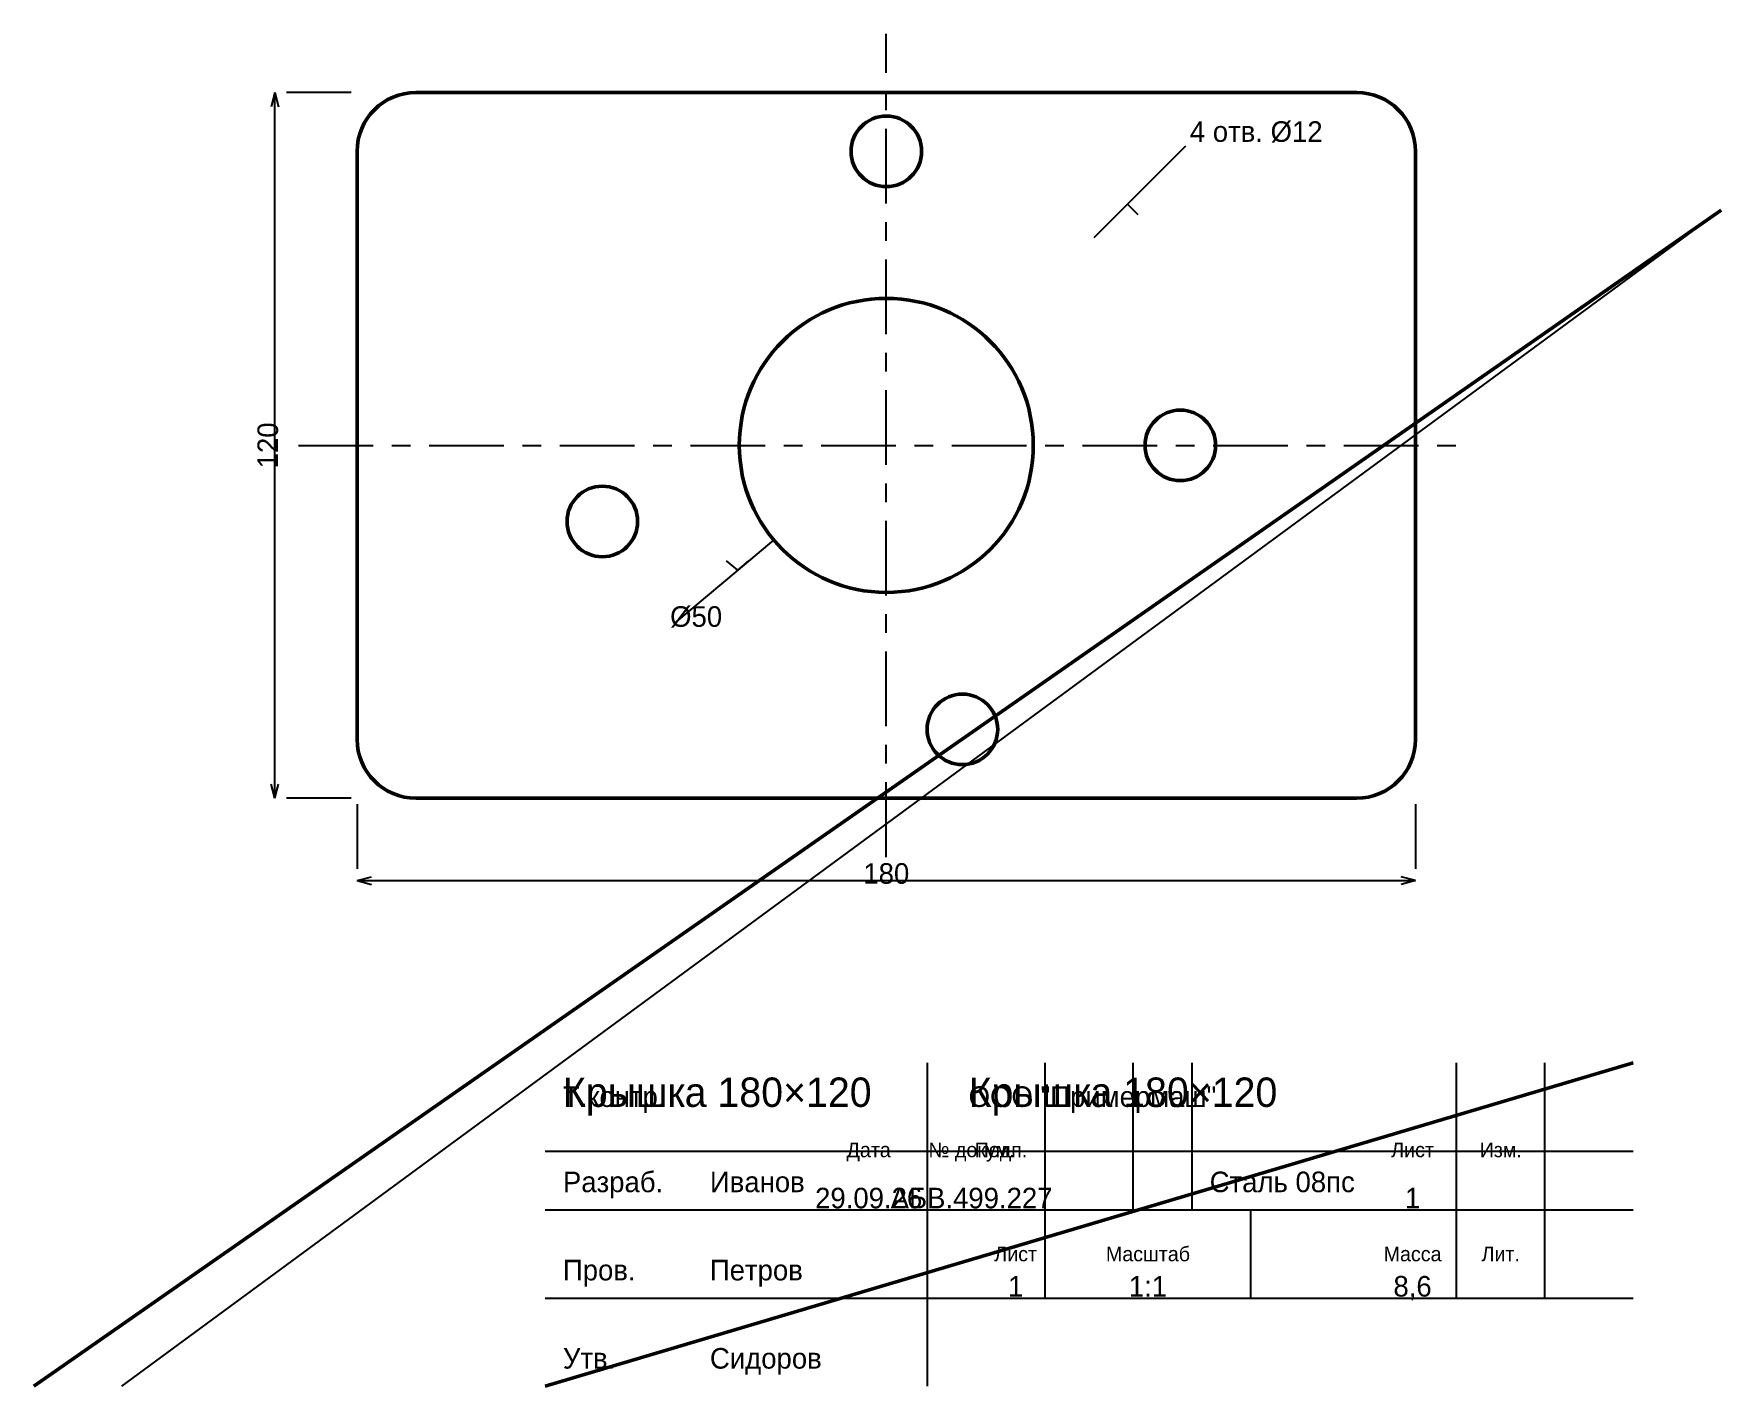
# Model space of a CAD drawing. Header units: millimetres. Extents: x 5 to 292, y 5 to 235.
import ezdxf
from ezdxf.enums import TextEntityAlignment as Align

# ---------------------------------------------------------------- set-up
doc = ezdxf.new("R2010")
doc.units = ezdxf.units.MM
doc.linetypes.add('CENTER', pattern=[22.225, 12.7, -3.175, 3.175, -3.175])
for name, color, linetype, lineweight in [('AXIS', 7, 'CENTER', 25), ('DIMS', 7, 'CONTINUOUS', 25), ('MAIN', 7, 'CONTINUOUS', 50), ('TEXT', 7, 'CONTINUOUS', 25), ('THIN', 7, 'CONTINUOUS', 25)]:
    doc.layers.add(name, color=color, linetype=linetype, lineweight=lineweight)

msp = doc.modelspace()

# ---------------------------------------------------------------- linework, layer by layer
at = {"layer": 'AXIS', "linetype": 'CENTER', "lineweight": 25}
for p, q in [((150, 95), (150, 235)), ((50, 165), (250, 165))]:
    msp.add_line(p, q, dxfattribs=at)
at = {"layer": 'DIMS', "linetype": 'CONTINUOUS', "lineweight": 25}
for p, q in [((46, 225), (45.353, 222.585)), ((46, 105), (46, 225)), ((46, 225), (46.647, 222.585)), ((59, 225), (48, 225)), ((191.012, 206.012), (200.912, 215.912)), ((185.355, 200.355), (191.012, 206.012)), ((191.012, 206.012), (189.244, 204.244)), ((191.012, 206.012), (192.78, 204.244)), ((130.849, 148.93), (124.721, 143.788)), ((124.721, 143.788), (113.996, 134.789)), ((124.721, 143.788), (122.805, 145.395)), ((124.721, 143.788), (126.636, 145.395)), ((46, 105), (45.353, 107.415)), ((46, 105), (46.647, 107.415)), ((59, 105), (48, 105)), ((60, 104), (60, 93)), ((240, 104), (240, 93)), ((60, 91), (62.415, 91.647)), ((60, 91), (240, 91)), ((60, 91), (62.415, 90.353)), ((240, 91), (237.585, 91.647)), ((240, 91), (237.585, 90.353))]:
    msp.add_line(p, q, dxfattribs=at)
at = {"layer": 'MAIN', "linetype": 'CONTINUOUS', "lineweight": 50}
for p, q in [((70, 225), (230, 225)), ((60, 115), (60, 215)), ((240, 115), (240, 215)), ((5, 5), (292, 205)), ((70, 105), (230, 105)), ((92, 5), (277, 60))]:
    msp.add_line(p, q, dxfattribs=at)
for centre, radius in [((150, 215), 6), ((150, 165), 25), ((200, 165), 6), ((101.704, 152.059), 6), ((162.941, 116.704), 6)]:
    msp.add_circle(centre, radius, dxfattribs=at)
for centre, start, end in [((70, 215), 90, 180), ((230, 215), 0, 90), ((70, 115), 180, 270), ((230, 115), 270, 360)]:
    msp.add_arc(centre, 10, start, end, dxfattribs=at)
at = {"layer": 'THIN', "linetype": 'CONTINUOUS', "lineweight": 25}
for p, q in [((20, 5), (292, 205)), ((157, 5), (157, 60)), ((177, 35), (177, 60)), ((192, 35), (192, 60)), ((202, 35), (202, 60)), ((247, 35), (247, 60)), ((262, 35), (262, 60)), ((92, 45), (277, 45)), ((92, 35), (277, 35)), ((177, 20), (177, 35)), ((212, 20), (212, 35)), ((247, 20), (247, 35)), ((262, 20), (262, 35)), ((92, 20), (277, 20))]:
    msp.add_line(p, q, dxfattribs=at)

# ---------------------------------------------------------------- texts
at = {"layer": 'DIMS', "linetype": 'CONTINUOUS', "lineweight": 25}
for s, p in [('4 отв. %%c12', (201.619, 216.619)), ('%%c50', (113.23, 134.146))]:
    msp.add_text(s, height=3.5, dxfattribs=at).set_placement(p)
msp.add_text('120', height=3.5, rotation=90, dxfattribs=at).set_placement((44.8, 165), align=Align.MIDDLE_CENTER)
msp.add_text('180', height=3.5, dxfattribs=at).set_placement((150, 92.2), align=Align.MIDDLE_CENTER)
at = {"layer": 'TEXT', "linetype": 'CONTINUOUS', "lineweight": 25}
for s, height, p in [('Крышка 180×120', 5, (95, 52.5)), ('Крышка 180×120', 5, (164, 52.5)), ('Т.контр.', 3.5, (95, 52.5)), ('ООО "Примермаш"', 3.5, (164, 52.5)), ('Разраб.', 3.5, (95, 38)), ('Иванов', 3.5, (120, 38)), ('Сталь 08пс', 3.5, (205, 38)), ('Пров.', 3.5, (95, 23)), ('Петров', 3.5, (120, 23)), ('Утв.', 3.5, (95, 8)), ('Сидоров', 3.5, (120, 8))]:
    msp.add_text(s, height=height, dxfattribs=at).set_placement(p)
for s, height, p in [('Дата', 2.5, (147, 45.2)), ('№ докум.', 2.5, (164.5, 45.2)), ('Подп.', 2.5, (169.5, 45.2)), ('Лист', 2.5, (239.5, 45.2)), ('Изм.', 2.5, (254.5, 45.2)), ('29.09.26', 3.5, (147, 37)), ('АБВ.499.227', 3.5, (164.5, 37)), ('1', 3.5, (239.5, 37)), ('Лист', 2.5, (172, 27.5)), ('Масштаб', 2.5, (194.5, 27.5)), ('Масса', 2.5, (239.5, 27.5)), ('Лит.', 2.5, (254.5, 27.5)), ('1', 3.5, (172, 22)), ('1:1', 3.5, (194.5, 22)), ('8,6', 3.5, (239.5, 22))]:
    msp.add_text(s, height=height, dxfattribs=at).set_placement(p, align=Align.MIDDLE_CENTER)

doc.saveas('drawing.dxf')
